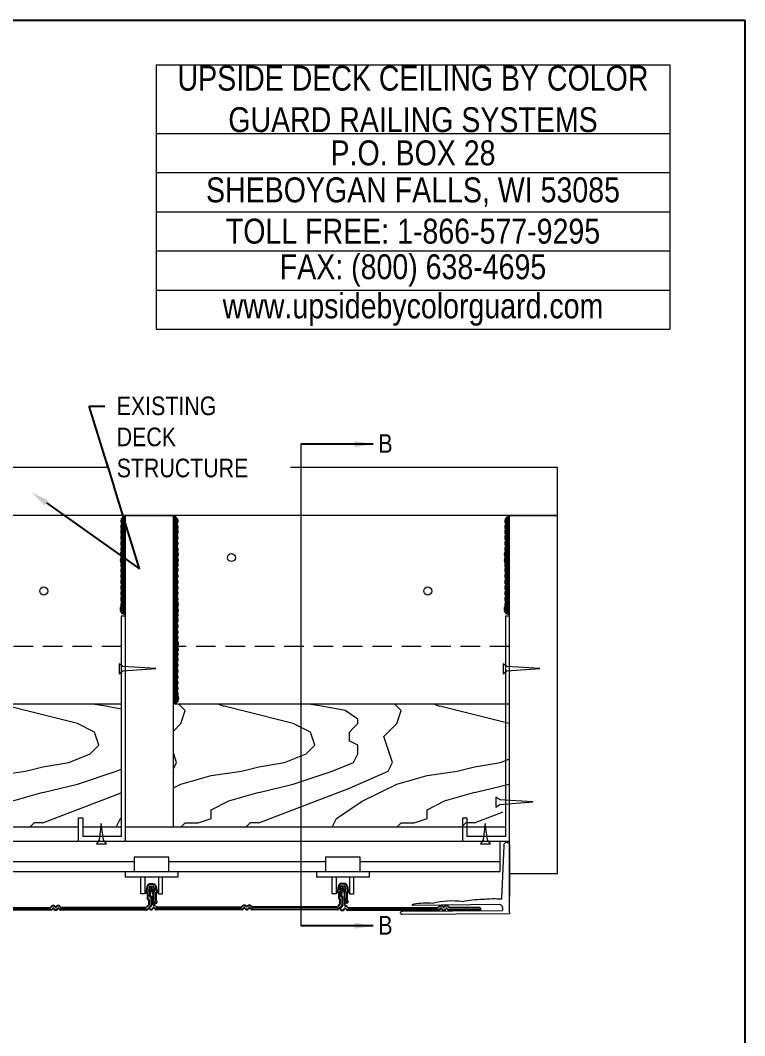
# Model space of a CAD drawing. Extents: x 0 to 216, y -5 to 280.
# Drawn here: x 123.5 to 216, y 150.3 to 280 of the extents above; entities that cross this region are included whole.
import ezdxf
from ezdxf import colors
from ezdxf.entities.mleader import LeaderData, LeaderLine
from ezdxf.math import Vec2, Vec3

# ---------------------------------------------------------------- set-up
doc = ezdxf.new("R2010")
doc.units = 0
doc.header["$LTSCALE"] = 10
doc.header["$MEASUREMENT"] = 0
doc.linetypes.add('HIDDEN', pattern=[0.375, 0.25, -0.125])
doc.layers.get('0').update_dxf_attribs({"linetype": 'CONTINUOUS'})
doc.layers.get('Defpoints').update_dxf_attribs({"linetype": 'CONTINUOUS'})
for name, color, linetype, lineweight in [('CADdetails-1-ANNO', 41, 'CONTINUOUS', 5), ('CADdetails-2-HATCH', 8, 'CONTINUOUS', 5), ('CADdetails-3-FINE', 11, 'CONTINUOUS', 5), ('CADdetails-4-LIGHT', 3, 'CONTINUOUS', 9), ('CADdetails-5-MEDIUM', 4, 'CONTINUOUS', 18), ('Company LOGO$0$CADdetails-1-ANNO', 41, 'CONTINUOUS', 5)]:
    doc.layers.add(name, color=color, linetype=linetype, lineweight=lineweight)
doc.layers.add('Company LOGO$0$CADdetails-9-TITLEBLOCK', color=7, linetype='CONTINUOUS')
doc.styles.add('CADdetails-DIMENSIONS', font='ARIALN.TTF', dxfattribs={"height": 2.38})
doc.styles.add('CADdetails-NOTES', font='ARIALN.TTF', dxfattribs={"height": 2.38})
doc.styles.add('Company LOGO$0$CADdetails-SUBHEADING', font='ARIALN.TTF', dxfattribs={"height": 3.18})
doc.dimstyles.new('CADdetails-LEADER', dxfattribs={"dimtxt": 2.38, "dimasz": 2.38, "dimexe": 0.5, "dimexo": 1.5, "dimgap": 1, "dimtad": 0, "dimzin": 0, "dimdsep": 46, "dimtxsty": 'CADdetails-DIMENSIONS', "dimcen": 1, "dimclrd": 256, "dimclre": 256, "dimclrt": 256, "dimadec": 0, "dimazin": 0, "dimtfac": 1, "dimtdec": 4, "dimtofl": 0, "dimtmove": 0, "dimatfit": 3, "dimfxl": 1, "dimtolj": 1, "dimtzin": 0, "dimarcsym": 0})

# ---------------------------------------------------------------- blocks, each defined once
blk = doc.blocks.new('*T6')
at = {"layer": 'Defpoints', "color": 8, "linetype": 'ByBlock', "lineweight": 0, "transparency": 16777216}
for p, q in [((0, 0), (65.57, 0)), ((0, 0), (0, -33.77)), ((65.57, 0), (65.57, -33.77)), ((0, -8.77), (65.57, -8.77)), ((0, -13.77), (65.57, -13.77)), ((0, -18.77), (65.57, -18.77)), ((0, -23.77), (65.57, -23.77)), ((0, -28.77), (65.57, -28.77)), ((0, -33.77), (65.57, -33.77))]:
    blk.add_line(p, q, dxfattribs=at)
at = {"layer": 'Company LOGO$0$CADdetails-1-ANNO', "color": 0, "transparency": 16777216, "char_height": 3.18, "width": 65.4473, "attachment_point": 5, "style": 'Company LOGO$0$CADdetails-SUBHEADING'}
for s, insert in [('UPSIDE DECK CEILING BY COLOR GUARD RAILING SYSTEMS', (32.78, -4.38)), ('P.O. BOX 28', (32.78, -11.27))]:
    blk.add_mtext(s, dxfattribs=dict(at, insert=insert))
at = {"layer": 'Company LOGO$0$CADdetails-1-ANNO', "transparency": 16777216, "char_height": 3.18, "width": 65.4473, "attachment_point": 5, "style": 'Company LOGO$0$CADdetails-SUBHEADING'}
for s, insert in [('SHEBOYGAN FALLS, WI 53085', (32.78, -16.27)), ('TOLL FREE: 1-866-577-9295', (32.78, -21.27)), ('FAX: (800) 638-4695', (32.78, -26.27)), ('www.upsidebycolorguard.com', (32.78, -31.27))]:
    blk.add_mtext(s, dxfattribs=dict(at, insert=insert))
blk = doc.blocks.new('Company LOGO')
at = {"layer": 'Company LOGO$0$CADdetails-9-TITLEBLOCK'}
for p, q in [((0, 280), (216, 280)), ((216, 280), (216, 0))]:
    blk.add_line(p, q, dxfattribs=at)
blk.add_blockref('*T6', (140.88, 274.32))

msp = doc.modelspace()

# ---------------------------------------------------------------- hatches: boundary and pattern name
at = {"layer": 'CADdetails-2-HATCH'}
h = msp.add_hatch(dxfattribs=at)
h.set_pattern_fill('ANSI31', color=256)
h.paths.add_polyline_path([(185.97, 216.634, 0.623593), (185.492, 215.66, 0.3047267), (185.446, 214.987, 0.3047267), (185.492, 214.314, 0.3422742), (185.492, 213.573, 0.3422742), (185.492, 212.832, 0.3047267), (185.446, 212.16, 0.3422742), (185.446, 211.419, 0.3359475), (185.438, 210.689, 0.2670628), (185.454, 210.086, 0.311511), (185.492, 209.401, 0.3422742), (185.492, 208.66, 0.3422742), (185.492, 207.919, 0.3422742), (185.492, 207.178, 0.3422742), (185.492, 206.437, 0.3422742), (185.492, 205.697, 0.2431665), (185.391, 205.151, 0.5866817), (185.97, 204.117)])
h.paths.add_polyline_path([(143.6, 211.419, 0.3422742), (143.6, 212.16, 0.3047267), (143.554, 212.832, 0.3422742), (143.554, 213.573, 0.3422742), (143.554, 214.314, 0.3047267), (143.6, 214.987, 0.3047267), (143.554, 215.66, 0.623593), (143.077, 216.634), (143.077, 200.044), (143.619, 200.044, 0.3749718), (143.554, 200.783, 0.3422742), (143.554, 201.524, 0.3422742), (143.554, 202.265, 0.3422742), (143.554, 203.006, 0.311511), (143.593, 203.691, 0.2670628), (143.608, 204.294, 0.3359475), (143.6, 205.024, 0.3422742), (143.6, 205.765, 0.3047267), (143.554, 206.437, 0.3422742), (143.554, 207.178, 0.3422742), (143.554, 207.919, 0.3422742), (143.554, 208.66, 0.3422742), (143.554, 209.401, 0.311511), (143.593, 210.086, 0.2670628), (143.608, 210.689, 0.3359475)])
h.paths.add_polyline_path([(143.593, 198.688, 0.2670628), (143.608, 199.291, 0.3502262), (143.581, 200.044), (143.077, 200.044), (143.077, 192.719, 0.5866817), (143.655, 193.752, 0.2431665), (143.554, 194.298, 0.3422742), (143.554, 195.039, 0.3422742), (143.554, 195.78, 0.3422742), (143.554, 196.521, 0.3422742), (143.554, 197.262, 0.3422742), (143.554, 198.002, 0.311511)])
h.paths.add_polyline_path([(136.949, 216.634, 0.623593), (136.471, 215.66, 0.3047267), (136.426, 214.987, 0.3047267), (136.471, 214.314, 0.3422742), (136.471, 213.573, 0.3422742), (136.471, 212.832, 0.3047267), (136.426, 212.16, 0.3422742), (136.426, 211.419, 0.3359475), (136.417, 210.689, 0.2670628), (136.433, 210.086, 0.311511), (136.471, 209.401, 0.3422742), (136.471, 208.66, 0.3422742), (136.471, 207.919, 0.3422742), (136.471, 207.178, 0.3422742), (136.471, 206.437, 0.3422742), (136.471, 205.697, 0.2431665), (136.371, 205.151, 0.5866817), (136.949, 204.117)])
h.paths.add_polyline_path([(87.928, 216.634, 0.623593), (87.451, 215.66, 0.3047267), (87.405, 214.987, 0.3047267), (87.451, 214.314, 0.3422742), (87.451, 213.573, 0.3422742), (87.451, 212.832, 0.3047267), (87.405, 212.16, 0.3422742), (87.405, 211.419, 0.3359475), (87.397, 210.689, 0.2670628), (87.412, 210.086, 0.311511), (87.451, 209.401, 0.3422742), (87.451, 208.66, 0.3422742), (87.451, 207.919, 0.3422742), (87.451, 207.178, 0.3422742), (87.451, 206.437, 0.3422742), (87.451, 205.697, 0.2431665), (87.35, 205.151, 0.5866817), (87.928, 204.117)])
h.paths.add_polyline_path([(94.534, 212.832, 0.3422742), (94.534, 213.573, 0.3422742), (94.534, 214.314, 0.3047267), (94.579, 214.987, 0.3047267), (94.534, 215.66, 0.623593), (94.056, 216.634), (94.056, 200.044), (94.598, 200.044, 0.3749718), (94.534, 200.783, 0.3422742), (94.534, 201.524, 0.3422742), (94.534, 202.265, 0.3422742), (94.534, 203.006, 0.311511), (94.572, 203.691, 0.2670628), (94.588, 204.294, 0.3359475), (94.579, 205.024, 0.3422742), (94.579, 205.765, 0.3047267), (94.534, 206.437, 0.3422742), (94.534, 207.178, 0.3422742), (94.534, 207.919, 0.3422742), (94.534, 208.66, 0.3422742), (94.534, 209.401, 0.311511), (94.572, 210.086, 0.2670628), (94.588, 210.689, 0.3359475), (94.579, 211.419, 0.3422742), (94.579, 212.16, 0.3047267)])
h.paths.add_polyline_path([(94.588, 199.291, 0.3502262), (94.56, 200.044), (94.056, 200.044), (94.056, 192.719, 0.5866817), (94.634, 193.752, 0.2431665), (94.534, 194.298, 0.3422742), (94.534, 195.039, 0.3422742), (94.534, 195.78, 0.3422742), (94.534, 196.521, 0.3422742), (94.534, 197.262, 0.3422742), (94.534, 198.002, 0.311511), (94.572, 198.688, 0.2670628)])
h.paths.add_polyline_path([(45.559, 212.16, 0.3047267), (45.513, 212.832, 0.3422742), (45.513, 213.573, 0.3422742), (45.513, 214.314, 0.3047267), (45.559, 214.987, 0.3047267), (45.513, 215.66, 0.623593), (45.035, 216.634), (45.035, 200.044), (45.577, 200.044, 0.3749718), (45.513, 200.783, 0.3422742), (45.513, 201.524, 0.3422742), (45.513, 202.265, 0.3422742), (45.513, 203.006, 0.311511), (45.551, 203.691, 0.2670628), (45.567, 204.294, 0.3359475), (45.559, 205.024, 0.3422742), (45.559, 205.765, 0.3047267), (45.513, 206.437, 0.3422742), (45.513, 207.178, 0.3422742), (45.513, 207.919, 0.3422742), (45.513, 208.66, 0.3422742), (45.513, 209.401, 0.311511), (45.551, 210.086, 0.2670628), (45.567, 210.689, 0.3359475), (45.559, 211.419, 0.3422742)])
h.paths.add_polyline_path([(45.539, 200.044), (45.035, 200.044), (45.035, 192.719, 0.5866817), (45.614, 193.752, 0.2431665), (45.513, 194.298, 0.3422742), (45.513, 195.039, 0.3422742), (45.513, 195.78, 0.3422742), (45.513, 196.521, 0.3422742), (45.513, 197.262, 0.3422742), (45.513, 198.002, 0.311511), (45.551, 198.688, 0.2670628), (45.567, 199.291, 0.3502262)])
h.paths.add_polyline_path([(38.908, 216.634, 0.623593), (38.43, 215.66, 0.3047267), (38.384, 214.987, 0.3047267), (38.43, 214.314, 0.3422742), (38.43, 213.573, 0.3422742), (38.43, 212.832, 0.3047267), (38.384, 212.16, 0.3422742), (38.384, 211.419, 0.3359475), (38.376, 210.689, 0.2670628), (38.392, 210.086, 0.311511), (38.43, 209.401, 0.3422742), (38.43, 208.66, 0.3422742), (38.43, 207.919, 0.3422742), (38.43, 207.178, 0.3422742), (38.43, 206.437, 0.3422742), (38.43, 205.697, 0.2431665), (38.329, 205.151, 0.5866817), (38.908, 204.117)])
h = msp.add_hatch(dxfattribs=at)
h.set_pattern_fill('HWOD20E1', color=256, scale=0.551069, pattern_type=2)
h.set_pattern_definition([(14.036, (-11.377, -11.524), (3e-08, 27.5534), [4.544, -109.0615]), (14.036, (16.176, -11.524), (3e-08, 27.5534), [4.544, -109.0615]), (14.036, (43.73, -11.524), (3e-08, 27.5534), [4.544, -109.0615]), (14.036, (71.283, -11.524), (3e-08, 27.5534), [4.544, -109.0615]), (18.435, (-6.969, -10.422), (5e-08, 27.5534), [5.228, -81.904]), (18.435, (20.585, -10.422), (5e-08, 27.5534), [5.228, -81.904]), (18.435, (48.138, -10.422), (5e-08, 27.5534), [5.228, -81.904]), (21.801, (-2.01, -8.769), (-7e-07, 27.5534), [2.968, -145.412]), (21.801, (25.544, -8.769), (-7e-07, 27.5534), [2.968, -145.412]), (21.801, (53.098, -8.769), (-7e-07, 27.5534), [2.968, -145.412]), (21.801, (80.651, -8.769), (-7e-07, 27.5534), [2.968, -145.412]), (21.801, (108.205, -8.769), (-7e-07, 27.5534), [2.968, -145.412]), (63.435, (0.746, -7.666), (-5e-07, 27.55345), [1.2322, -60.3792]), (90, (1.297, -6.564), (-27.5534, 2e-15), [1.1021, -26.4513]), (153.435, (1.297, -5.462), (1e-06, 27.5534), [1.232, -60.379]), (153.435, (28.85, -5.462), (1e-06, 27.5534), [1.232, -60.379]), (90, (0.195, -4.91), (-27.5534, 2e-15), [1.1021, -26.4513]), (45, (0.195, -3.809), (0, 27.5534), [0.7793, -38.1871]), (45, (0.746, -3.258), (0, 27.5534), [0.7793, -38.1871]), (90, (1.297, -2.707), (-27.5534, 2e-15), [0.551, -27.0024]), (146.31, (1.297, -2.156), (-2e-06, 27.5534), [1.987, -97.3585]), (146.31, (28.85, -2.156), (-2e-06, 27.5534), [1.987, -97.3585]), (146.31, (56.404, -2.156), (-2e-06, 27.5534), [1.987, -97.3585]), (168.69, (-0.356, -1.054), (-3e-06, 27.5534), [2.81, -137.686]), (168.69, (27.198, -1.054), (-3e-06, 27.5534), [2.81, -137.686]), (168.69, (54.75, -1.054), (-3e-06, 27.5534), [2.81, -137.686]), (168.69, (82.305, -1.054), (-3e-06, 27.5534), [2.81, -137.686]), (168.69, (109.858, -1.054), (-3e-06, 27.5534), [2.81, -137.686]), (171.87, (-3.11, -0.503), (3e-06, 27.5534), [3.897, -190.936]), (171.87, (24.442, -0.503), (3e-06, 27.5534), [3.897, -190.936]), (171.87, (51.996, -0.503), (3e-06, 27.5534), [3.897, -190.936]), (171.87, (79.55, -0.503), (3e-06, 27.5534), [3.897, -190.936]), (171.87, (107.103, -0.503), (3e-06, 27.5534), [3.897, -190.936]), (171.87, (134.656, -0.503), (3e-06, 27.5534), [3.897, -190.936]), (171.87, (162.21, -0.503), (3e-06, 27.5534), [3.897, -190.936]), (172.875, (-6.97, 0.049), (-3e-07, 27.5534), [4.443, -217.7]), (172.875, (20.585, 0.049), (-3e-07, 27.5534), [4.443, -217.7]), (172.875, (48.138, 0.049), (-3e-07, 27.5534), [4.443, -217.7]), (172.875, (75.692, 0.049), (-3e-07, 27.5534), [4.443, -217.7]), (172.875, (103.245, 0.049), (-3e-07, 27.5534), [4.443, -217.7]), (172.875, (130.799, 0.049), (-3e-07, 27.5534), [4.443, -217.7]), (172.875, (158.352, 0.049), (-3e-07, 27.5534), [4.443, -217.7]), (172.875, (185.905, 0.049), (-3e-07, 27.5534), [4.443, -217.7]), (20.854, (-11.377, -15.381), (-1e-07, 27.5534), [12.384, -606.803]), (20.854, (16.176, -15.381), (-1e-07, 27.5534), [12.384, -606.803]), (20.854, (43.73, -15.381), (-1e-07, 27.5534), [12.384, -606.803]), (20.854, (71.283, -15.381), (-1e-07, 27.5534), [12.384, -606.803]), (20.854, (98.837, -15.381), (-1e-07, 27.5534), [12.384, -606.803]), (20.854, (126.39, -15.381), (-1e-07, 27.5534), [12.384, -606.803]), (20.854, (153.943, -15.381), (-1e-07, 27.5534), [12.384, -606.803]), (20.854, (181.497, -15.381), (-1e-07, 27.5534), [12.384, -606.803]), (20.854, (209.05, -15.381), (-1e-07, 27.5534), [12.384, -606.803]), (20.854, (236.604, -15.381), (-1e-07, 27.5534), [12.384, -606.803]), (20.854, (264.157, -15.381), (-1e-07, 27.5534), [12.384, -606.803]), (20.8545, (291.71, -15.381), (-1e-07, 27.5534), [12.384, -606.803]), (20.8545, (319.264, -15.381), (-1e-07, 27.5534), [12.384, -606.803]), (20.8545, (346.818, -15.381), (-1e-07, 27.5534), [12.384, -606.803]), (20.8545, (374.37, -15.381), (-1e-07, 27.5534), [12.384, -606.803]), (20.8545, (401.925, -15.381), (-1e-07, 27.5534), [12.384, -606.803]), (20.8545, (429.478, -15.381), (-1e-07, 27.5534), [12.384, -606.803]), (20.8545, (457.031, -15.381), (-1e-07, 27.5534), [12.384, -606.803]), (20.8545, (484.585, -15.381), (-1e-07, 27.5534), [12.384, -606.803]), (20.8545, (512.138, -15.381), (-1e-07, 27.5534), [12.384, -606.803]), (20.8545, (539.692, -15.381), (-1e-07, 27.5534), [12.384, -606.803]), (23.962, (0.195, -10.973), (-1e-06, 27.5534), [5.427, -265.943]), (23.962, (27.749, -10.973), (-1e-06, 27.5534), [5.427, -265.943]), (23.962, (55.302, -10.973), (-1e-06, 27.5534), [5.427, -265.943]), (23.962, (82.856, -10.973), (-1e-06, 27.5534), [5.427, -265.943]), (23.962, (110.41, -10.973), (-1e-06, 27.5534), [5.427, -265.943]), (23.962, (137.962, -10.973), (-1e-06, 27.5534), [5.427, -265.943]), (23.962, (165.516, -10.973), (-1e-06, 27.5534), [5.427, -265.943]), (23.962, (193.07, -10.973), (-1e-06, 27.5534), [5.427, -265.943]), (23.962, (220.623, -10.973), (-1e-06, 27.5534), [5.427, -265.943]), (63.435, (5.155, -8.769), (-5e-07, 27.55345), [1.2322, -60.3792]), (108.435, (5.706, -7.6665), (-1e-06, 27.55345), [1.7426, -85.389]), (108.435, (5.155, -6.013), (-1e-06, 27.55345), [1.7426, -85.389]), (45, (4.604, -4.36), (0, 27.5534), [2.338, -36.6285]), (71.565, (6.257, -2.707), (8e-07, 27.55345), [1.7426, -85.389]), (135, (6.808, -1.054), (2e-15, 27.5534), [1.5587, -37.4078]), (143.13, (5.706, 0.049), (-7e-08, 27.5534), [2.755, -135.012]), (143.13, (33.26, 0.049), (-7e-08, 27.5534), [2.755, -135.012]), (143.13, (60.813, 0.049), (-7e-08, 27.5534), [2.755, -135.012]), (143.13, (88.366, 0.049), (-7e-08, 27.5534), [2.755, -135.012]), (170.538, (3.502, 1.702), (3e-06, 27.5534), [3.352, -164.249]), (170.538, (31.055, 1.702), (3e-06, 27.5534), [3.352, -164.249]), (170.538, (58.609, 1.702), (3e-06, 27.5534), [3.352, -164.249]), (170.538, (86.162, 1.702), (3e-06, 27.5534), [3.352, -164.249]), (170.538, (113.715, 1.702), (3e-06, 27.5534), [3.352, -164.249]), (170.538, (141.27, 1.702), (3e-06, 27.5534), [3.352, -164.249]), (161.565, (0.195, 2.253), (2e-06, 27.5534), [5.228, -81.904]), (161.565, (27.75, 2.253), (2e-06, 27.5534), [5.228, -81.904]), (161.565, (55.302, 2.253), (2e-06, 27.5534), [5.228, -81.904]), (170.538, (-4.764, 3.906), (3e-06, 27.5534), [6.704, -160.897]), (170.538, (22.79, 3.906), (3e-06, 27.5534), [6.704, -160.897]), (170.538, (50.343, 3.906), (3e-06, 27.5534), [6.704, -160.897]), (170.538, (77.896, 3.906), (3e-06, 27.5534), [6.704, -160.897]), (170.538, (105.45, 3.906), (3e-06, 27.5534), [6.704, -160.897]), (170.538, (133.003, 3.906), (3e-06, 27.5534), [6.704, -160.897]), (116.565, (-0.356, -18.137), (-1e-06, 27.55345), [1.2322, -60.3792]), (135, (-0.907, -17.035), (2e-15, 27.5534), [1.5587, -37.4078]), (63.435, (-2.009, -15.932), (-5e-07, 27.55345), [1.2322, -60.3792]), (33.69, (-1.458, -14.83), (9e-07, 27.5534), [3.974, -95.3716]), (33.69, (26.095, -14.83), (9e-07, 27.5534), [3.974, -95.3716]), (33.69, (53.65, -14.83), (9e-07, 27.5534), [3.974, -95.3716]), (26.565, (1.848, -12.626), (5e-07, 27.5534), [4.929, -56.6825]), (26.565, (29.402, -12.626), (5e-07, 27.5534), [4.929, -56.6825]), (15.945, (6.257, -10.422), (-4e-08, 27.5534), [4.012, -196.58]), (15.945, (33.81, -10.422), (-4e-08, 27.5534), [4.012, -196.58]), (15.945, (61.364, -10.422), (-4e-08, 27.5534), [4.012, -196.58]), (15.945, (88.917, -10.422), (-4e-08, 27.5534), [4.012, -196.58]), (15.945, (116.47, -10.422), (-4e-08, 27.5534), [4.012, -196.58]), (15.945, (144.024, -10.422), (-4e-08, 27.5534), [4.012, -196.58]), (15.945, (171.578, -10.422), (-4e-08, 27.5534), [4.012, -196.58]), (8.13, (10.114, -9.32), (7e-08, 27.5534), [3.897, -190.936]), (8.13, (37.668, -9.32), (7e-08, 27.5534), [3.897, -190.936]), (8.13, (65.221, -9.32), (7e-08, 27.5534), [3.897, -190.936]), (8.13, (92.775, -9.32), (7e-08, 27.5534), [3.897, -190.936]), (8.13, (120.328, -9.32), (7e-08, 27.5534), [3.897, -190.936]), (8.13, (147.882, -9.32), (7e-08, 27.5534), [3.897, -190.936]), (8.13, (175.435, -9.32), (7e-08, 27.5534), [3.897, -190.936]), (14.036, (13.972, -8.769), (3e-08, 27.5534), [2.272, -111.334]), (14.036, (41.525, -8.769), (3e-08, 27.5534), [2.272, -111.334]), (14.036, (69.08, -8.769), (3e-08, 27.5534), [2.272, -111.334]), (14.036, (96.632, -8.769), (3e-08, 27.5534), [2.272, -111.334]), (270, (-0.356, -18.137), (27.5534, 2e-15), [0.551, -27.0024]), (164.745, (16.176, 0.6), (-6e-07, 27.5534), [6.283, -307.874]), (164.745, (43.73, 0.6), (-6e-07, 27.5534), [6.283, -307.874]), (164.745, (71.283, 0.6), (-6e-07, 27.5534), [6.283, -307.874]), (164.745, (98.837, 0.6), (-6e-07, 27.5534), [6.283, -307.874]), (164.745, (126.39, 0.6), (-6e-07, 27.5534), [6.283, -307.874]), (164.745, (153.943, 0.6), (-6e-07, 27.5534), [6.283, -307.874]), (164.745, (181.497, 0.6), (-6e-07, 27.5534), [6.283, -307.874]), (164.745, (209.05, 0.6), (-6e-07, 27.5534), [6.283, -307.874]), (164.745, (236.604, 0.6), (-6e-07, 27.5534), [6.283, -307.874]), (164.745, (264.157, 0.6), (-6e-07, 27.5534), [6.283, -307.874]), (164.745, (291.71, 0.6), (-6e-07, 27.5534), [6.283, -307.874]), (159.444, (10.114, 2.253), (-3e-06, 27.5534), [4.708, -230.708]), (159.444, (37.668, 2.253), (-3e-06, 27.5534), [4.708, -230.708]), (159.444, (65.221, 2.253), (-3e-06, 27.5534), [4.708, -230.708]), (159.444, (92.775, 2.253), (-3e-06, 27.5534), [4.708, -230.708]), (159.444, (120.328, 2.253), (-3e-06, 27.5534), [4.708, -230.708]), (159.444, (147.882, 2.253), (-3e-06, 27.5534), [4.708, -230.708]), (159.444, (175.435, 2.253), (-3e-06, 27.5534), [4.708, -230.708]), (159.444, (202.989, 2.253), (-3e-06, 27.5534), [4.708, -230.708]), (135, (5.706, 3.906), (2e-15, 27.5534), [1.5587, -37.4078]), (90, (4.604, 5.008), (-27.5534, 2e-15), [1.1021, -26.4513]), (63.435, (4.604, 6.11), (-5e-07, 27.55345), [1.2322, -60.3792]), (90, (5.155, 7.212), (-27.5534, 2e-15), [1.1021, -26.4513]), (90, (5.155, 8.315), (-27.5534, 2e-15), [0.551, -27.0024]), (9.462, (-11.377, -8.218), (3e-07, 27.5534), [3.352, -164.249]), (9.462, (16.176, -8.218), (3e-07, 27.5534), [3.352, -164.249]), (9.462, (43.73, -8.218), (3e-07, 27.5534), [3.352, -164.249]), (9.462, (71.283, -8.218), (3e-07, 27.5534), [3.352, -164.249]), (9.462, (98.837, -8.218), (3e-07, 27.5534), [3.352, -164.249]), (9.462, (126.39, -8.218), (3e-07, 27.5534), [3.352, -164.249]), (21.801, (-8.07, -7.666), (-7e-07, 27.5534), [2.968, -145.412]), (21.801, (19.483, -7.666), (-7e-07, 27.5534), [2.968, -145.412]), (21.801, (47.036, -7.666), (-7e-07, 27.5534), [2.968, -145.412]), (21.801, (74.59, -7.666), (-7e-07, 27.5534), [2.968, -145.412]), (21.801, (102.143, -7.666), (-7e-07, 27.5534), [2.968, -145.412]), (45, (-5.315, -6.564), (0, 27.5534), [1.5587, -37.4078]), (108.435, (-4.213, -5.462), (-1e-06, 27.55345), [1.7426, -85.389]), (153.435, (-4.764, -3.81), (1e-06, 27.5534), [2.4645, -59.147]), (153.435, (22.79, -3.81), (1e-06, 27.5534), [2.4645, -59.147]), (165.964, (-6.969, -2.707), (7e-07, 27.5534), [2.272, -111.334]), (165.964, (20.585, -2.707), (7e-07, 27.5534), [2.272, -111.334]), (165.964, (48.138, -2.707), (7e-07, 27.5534), [2.272, -111.334]), (165.964, (75.692, -2.707), (7e-07, 27.5534), [2.272, -111.334]), (165.964, (-9.173, -2.156), (7e-07, 27.5534), [2.272, -111.334]), (165.964, (18.38, -2.156), (7e-07, 27.5534), [2.272, -111.334]), (165.964, (45.934, -2.156), (7e-07, 27.5534), [2.272, -111.334]), (165.964, (73.487, -2.156), (7e-07, 27.5534), [2.272, -111.334]), (158.199, (16.176, 5.008), (-3e-06, 27.5534), [2.968, -145.412]), (158.199, (43.73, 5.008), (-3e-06, 27.5534), [2.968, -145.412]), (158.199, (71.283, 5.008), (-3e-06, 27.5534), [2.968, -145.412]), (158.199, (98.837, 5.008), (-3e-06, 27.5534), [2.968, -145.412]), (158.199, (126.39, 5.008), (-3e-06, 27.5534), [2.968, -145.412]), (153.435, (13.42, 6.11), (1e-06, 27.5534), [1.232, -60.379]), (153.435, (40.974, 6.11), (1e-06, 27.5534), [1.232, -60.379]), (135, (12.319, 6.661), (2e-15, 27.5534), [1.5587, -37.4078]), (90, (11.217, 7.763), (-27.5534, 2e-15), [0.551, -27.0024]), (45, (11.217, 8.315), (0, 27.5534), [0.7793, -38.187]), (165.964, (16.176, -1.605), (7e-07, 27.5534), [4.544, -109.0615]), (165.964, (43.73, -1.605), (7e-07, 27.5534), [4.544, -109.0615]), (165.964, (71.283, -1.605), (7e-07, 27.5534), [4.544, -109.0615]), (165.964, (98.837, -1.605), (7e-07, 27.5534), [4.544, -109.062]), (161.565, (11.768, -0.503), (2e-06, 27.5534), [3.485, -83.6464]), (161.565, (39.32, -0.503), (2e-06, 27.5534), [3.485, -83.6464]), (161.565, (66.875, -0.503), (2e-06, 27.5534), [3.485, -83.6464]), (149.036, (8.461, 0.6), (2e-06, 27.5534), [3.213, -157.45]), (149.036, (36.015, 0.6), (2e-06, 27.5534), [3.213, -157.45]), (149.036, (63.568, 0.6), (2e-06, 27.5534), [3.213, -157.45]), (149.036, (91.122, 0.6), (2e-06, 27.5534), [3.213, -157.45]), (149.036, (118.675, 0.6), (2e-06, 27.5534), [3.213, -157.45]), (153.435, (5.706, 2.253), (1e-06, 27.5534), [3.6967, -57.9147]), (153.435, (33.26, 2.253), (1e-06, 27.5534), [3.6967, -57.9147]), (135, (2.4, 3.906), (2e-15, 27.5534), [1.5587, -37.4078]), (153.435, (1.297, 5.008), (1e-06, 27.5534), [1.232, -60.379]), (153.435, (28.85, 5.008), (1e-06, 27.5534), [1.232, -60.379]), (108.435, (0.195, 5.559), (-1e-06, 27.55345), [1.7426, -85.389]), (90, (-0.356, 7.212), (-27.5534, 2e-15), [1.6532, -25.9002]), (195.945, (16.176, -11.524), (3e-06, 27.5534), [4.012, -196.58]), (195.945, (43.73, -11.524), (3e-06, 27.5534), [4.012, -196.58]), (195.945, (71.283, -11.524), (3e-06, 27.5534), [4.012, -196.58]), (195.945, (98.837, -11.524), (3e-06, 27.5534), [4.012, -196.58]), (195.945, (126.39, -11.524), (3e-06, 27.5534), [4.012, -196.58]), (195.945, (153.943, -11.524), (3e-06, 27.5534), [4.012, -196.58]), (195.945, (181.497, -11.524), (3e-06, 27.5534), [4.012, -196.58]), (206.565, (12.32, -12.626), (-4e-06, 27.5534), [1.232, -60.379]), (206.565, (39.872, -12.626), (-4e-06, 27.5534), [1.232, -60.379]), (180, (16.176, -15.381), (-3e-15, -27.5534), [1.1021, -26.4513]), (90, (5.155, -18.688), (-27.5534, 2e-15), [1.6532, -25.9002]), (45, (5.155, -17.035), (0, 27.5534), [0.7793, -38.1871]), (45, (5.706, -16.484), (0, 27.5534), [1.5587, -37.4078]), (0, (6.808, -15.381), (0, 27.5534), [1.6532, -25.9002]), (18.435, (8.46, -15.381), (5e-08, 27.5534), [1.7426, -85.389]), (18.435, (36.015, -15.381), (5e-08, 27.5534), [1.7426, -85.389]), (18.435, (63.568, -15.381), (5e-08, 27.5534), [1.7426, -85.389]), (90, (10.114, -14.83), (-27.5534, 2e-15), [1.1021, -26.4513]), (26.565, (10.114, -13.728), (5e-07, 27.5534), [1.232, -60.379]), (26.565, (37.668, -13.728), (5e-07, 27.5534), [1.232, -60.379]), (45, (11.768, -18.688), (0, 27.5534), [0.7793, -38.1871]), (26.565, (12.32, -18.137), (5e-07, 27.5534), [1.2322, -60.379]), (26.565, (39.872, -18.137), (5e-07, 27.5534), [1.232, -60.379]), (26.565, (13.42, -17.586), (5e-07, 27.5534), [1.2322, -60.379]), (26.565, (40.974, -17.586), (5e-07, 27.5534), [1.232, -60.379]), (90, (14.523, -17.035), (-27.5534, 2e-15), [0.551, -27.0024]), (90, (14.523, -16.484), (-27.5534, 2e-15), [0.551, -27.0024]), (45, (14.523, -15.932), (0, 27.5534), [0.7793, -38.1871])])
h.paths.add_polyline_path([(38.386, 192.65), (29.131, 192.65), (30.156, 192.277), (23.903, 190.001), (23.903, 176.941), (32.896, 176.941), (32.896, 178.088), (33.533, 178.088), (33.533, 176.941), (35.753, 176.941), (35.808, 177.425), (35.881, 176.941), (38.386, 176.941)])
edge = h.paths.add_edge_path()
edge.add_line((185.97, 192.65), (143.077, 192.65))
edge.add_line((143.077, 192.65), (143.077, 176.941))
edge.add_line((143.077, 176.941), (185.127, 176.941))
edge.add_line((185.127, 176.941), (185.167, 179.904))
edge.add_line((185.167, 179.904), (184.748, 179.872))
edge.add_line((184.748, 179.872), (184.25, 179.492))
edge.add_line((184.25, 179.492), (184.25, 180.797))
edge.add_line((184.25, 180.797), (184.748, 180.431))
edge.add_line((184.748, 180.431), (185.174, 180.407))
edge.add_line((185.174, 180.407), (185.181, 180.972))
edge.add_arc((185.576, 180.805), 0.428, 22.93582, 157.06418, ccw=False)
edge.add_line((185.97, 180.972), (185.97, 192.65))
h.paths.add_polyline_path([(136.428, 192.65), (94.056, 192.65), (94.056, 176.941), (130.938, 176.941), (130.938, 178.088), (131.575, 178.088), (131.575, 176.941), (133.794, 176.941), (133.85, 177.425), (133.923, 176.941), (136.428, 176.941)])
h.paths.add_polyline_path([(87.407, 192.65), (45.179, 192.65), (45.035, 176.941), (81.917, 176.941), (81.917, 178.088), (82.554, 178.088), (82.554, 176.941), (84.774, 176.941), (84.829, 177.425), (84.902, 176.941), (87.407, 176.941)])

# ---------------------------------------------------------------- linework, layer by layer
at = {"layer": 'CADdetails-1-ANNO'}
msp.add_line((159.34, 225.868), (159.34, 164.363), dxfattribs=at)
at = {"layer": 'CADdetails-2-HATCH'}
for points in [[(136.14, 197.832), (136.14, 196.527), (136.638, 196.907), (140.83, 197.225), (136.638, 197.466), (136.14, 197.832)], [(185.16, 197.832), (185.16, 196.527), (185.659, 196.907), (189.851, 197.225), (185.659, 197.466), (185.16, 197.832)], [(184.25, 180.797), (184.25, 179.492), (184.748, 179.872), (188.94, 180.19), (184.748, 180.431), (184.25, 180.797)], [(133.242, 174.82), (134.547, 174.82), (134.167, 175.319), (133.85, 177.425), (133.608, 175.319), (133.242, 174.82)], [(182.263, 174.82), (183.568, 174.82), (183.188, 175.319), (182.87, 177.425), (182.629, 175.319), (182.263, 174.82)], [(138.082, 172.538), (118.093, 172.538)], [(162.5, 172.538), (142.499, 172.538)], [(184.794, 172.538), (166.916, 172.538)]]:
    msp.add_lwpolyline(points, dxfattribs=at)
at = {"layer": 'CADdetails-3-FINE'}
for p, q in [((136.922, 171.314), (136.922, 170.569)), ((143.66, 171.314), (143.66, 170.569)), ((161.339, 171.314), (161.339, 170.569)), ((168.077, 171.314), (168.077, 170.569)), ((143.66, 170.569), (136.922, 170.569)), ((138.911, 168.427), (138.911, 170.569)), ((139.428, 170.569), (139.428, 168.427)), ((141.153, 170.569), (141.153, 168.427)), ((141.67, 168.427), (141.67, 170.569)), ((168.077, 170.569), (161.339, 170.569)), ((163.329, 168.427), (163.329, 170.569)), ((163.846, 170.569), (163.846, 168.427)), ((165.57, 170.569), (165.57, 168.427)), ((166.087, 168.427), (166.087, 170.569)), ((139.428, 168.427), (138.911, 168.427)), ((141.153, 168.427), (141.67, 168.427)), ((163.846, 168.427), (163.329, 168.427)), ((165.57, 168.427), (166.087, 168.427))]:
    msp.add_line(p, q, dxfattribs=at)
for points in [[(192.097, 222.898), (23.903, 222.898)], [(192.097, 216.771), (192.097, 222.898)], [(192.097, 216.771), (23.903, 216.771)], [(136.949, 176.941), (136.949, 216.771)], [(136.949, 216.771), (143.077, 216.771)], [(143.077, 176.941), (143.077, 216.771)], [(185.97, 168.043), (185.97, 216.771)], [(185.97, 216.771), (192.097, 216.771)], [(192.097, 171.061), (192.097, 216.771)], [(136.949, 203.914), (136.428, 203.914), (136.428, 175.762), (131.575, 175.762), (131.575, 178.088), (130.938, 178.088), (130.938, 175.157), (136.949, 175.157), (136.949, 203.914)], [(185.97, 203.914), (185.449, 203.914), (185.449, 175.762), (180.596, 175.762), (180.596, 178.088), (179.958, 178.088), (179.958, 175.157), (185.97, 175.157), (185.97, 203.914)], [(130.938, 176.941), (87.928, 176.941)], [(136.428, 176.941), (131.575, 176.941)], [(185.449, 176.941), (136.949, 176.941)], [(23.903, 175.157), (184.794, 175.157)], [(184.794, 171.314), (184.794, 175.157)], [(138.082, 173.118), (138.082, 171.314), (142.499, 171.314), (142.499, 173.118)], [(142.499, 173.118), (138.082, 173.118)], [(162.5, 173.118), (162.5, 171.314), (166.916, 171.314), (166.916, 173.118)], [(166.916, 173.118), (162.5, 173.118)], [(23.903, 171.314), (184.794, 171.314)], [(185.97, 171.061), (192.097, 171.061)]]:
    msp.add_lwpolyline(points, dxfattribs=at)
msp.add_lwpolyline([(185.97, 174.6), (185.97, 168.228, 0.0387581), (185.97, 165.897), (172.322, 165.813, -1.2284306), (172.322, 166.249), (185.072, 166.307, 0.459328), (184.748, 167.068), (173.554, 166.962, -0.2089393), (173.764, 167.151, -0.0695306), (176.168, 167.259, -0.1007107), (180.019, 167.47, -0.0489435), (182.503, 167.751, -0.0489435), (185.003, 167.789), (185.283, 174.577, -1.2918446), (185.97, 174.6)], format="xyb", dxfattribs=at)
at = {"layer": 'CADdetails-3-FINE', "lineweight": -3}
for points in [[(139.598, 168.587), (139.605, 168.574), (139.619, 168.567)], [(139.734, 169.361), (139.599, 168.587)], [(140.094, 169.66), (139.992, 169.646), (139.897, 169.605), (139.822, 169.544), (139.768, 169.456), (139.734, 169.361)], [(140.012, 169.314), (139.931, 168.845)], [(139.931, 168.845), (139.938, 168.804), (139.958, 168.771)], [(140.053, 168.547), (140.046, 168.628), (140.012, 168.703), (139.958, 168.771)], [(140.094, 169.381), (140.06, 169.368), (140.026, 169.347), (140.013, 169.314)], [(140.214, 169.026), (140.085, 168.32)], [(140.847, 169.361), (140.82, 169.456), (140.759, 169.544), (140.685, 169.605), (140.589, 169.646), (140.488, 169.66), (140.094, 169.66)], [(140.094, 169.381), (140.488, 169.381)], [(140.377, 169.026), (140.356, 169.066), (140.315, 169.094), (140.268, 169.094), (140.234, 169.066), (140.214, 169.026)], [(140.377, 169.026), (140.499, 168.32), (140.506, 168.272)], [(140.569, 169.314), (140.556, 169.348), (140.528, 169.368), (140.488, 169.381)], [(140.623, 168.771), (140.576, 168.703), (140.542, 168.628), (140.528, 168.547)], [(140.569, 169.314), (140.651, 168.845)], [(140.623, 168.771), (140.651, 168.805), (140.651, 168.845)], [(140.834, 168.567), (140.969, 168.567), (140.983, 168.574), (140.983, 168.587)], [(140.847, 169.361), (140.983, 168.587)], [(164.14, 169.419), (164.004, 168.646)], [(164.004, 168.645), (164.011, 168.632), (164.025, 168.625)], [(164.154, 168.625), (164.025, 168.625)], [(164.5, 169.718), (164.398, 169.704), (164.303, 169.664), (164.228, 169.603), (164.174, 169.514), (164.14, 169.419)], [(164.174, 168.605), (164.174, 168.618), (164.154, 168.625)], [(164.174, 168.605), (164.174, 167.906), (164.188, 167.865), (164.215, 167.838), (164.255, 167.824)], [(164.418, 169.372), (164.337, 168.903)], [(164.337, 168.903), (164.344, 168.863), (164.364, 168.829)], [(164.459, 168.605), (164.452, 168.686), (164.418, 168.761), (164.364, 168.829)], [(164.5, 169.44), (164.466, 169.426), (164.432, 169.406), (164.418, 169.372)], [(164.459, 168.605), (164.459, 168.13)], [(164.615, 169.087), (164.478, 168.332)], [(165.253, 169.419), (165.226, 169.514), (165.165, 169.603), (165.09, 169.664), (164.995, 169.704), (164.893, 169.718), (164.5, 169.718)], [(164.5, 169.44), (164.893, 169.44)], [(164.787, 169.087), (164.766, 169.13), (164.723, 169.152), (164.672, 169.152), (164.636, 169.13), (164.615, 169.087)], [(164.787, 169.087), (164.917, 168.332), (164.924, 168.289)], [(164.975, 169.372), (164.961, 169.406), (164.934, 169.426), (164.893, 169.44)], [(165.029, 168.829), (164.982, 168.761), (164.948, 168.686), (164.934, 168.605)], [(164.934, 168.605), (164.934, 167.851)], [(164.975, 169.372), (165.056, 168.903)], [(165.029, 168.829), (165.056, 168.863), (165.056, 168.903)], [(165.24, 168.625), (165.226, 168.618), (165.219, 168.605)], [(165.24, 168.625), (165.226, 168.618), (165.219, 168.605)], [(165.219, 168.605), (165.219, 167.851)], [(165.24, 168.625), (165.375, 168.625), (165.389, 168.632), (165.389, 168.645)], [(165.253, 169.419), (165.389, 168.646)], [(139.748, 168.567), (139.619, 168.567)], [(139.768, 168.547), (139.768, 168.56), (139.748, 168.567)], [(139.768, 168.547), (139.768, 167.847), (139.782, 167.807), (139.809, 167.78), (139.85, 167.766)], [(139.931, 167.685), (139.924, 167.725), (139.89, 167.752), (139.85, 167.766)], [(139.931, 167.685), (139.931, 167.06)], [(140.053, 168.547), (140.053, 168.071)], [(140.053, 168.071), (140.06, 168.058), (140.074, 168.051)], [(140.196, 168.051), (140.074, 168.051)], [(140.085, 168.32), (140.085, 168.272)], [(140.085, 168.17), (140.085, 168.272)], [(140.085, 168.17), (140.092, 168.157), (140.105, 168.15)], [(140.2, 168.15), (140.105, 168.15)], [(140.216, 168.031), (140.216, 168.044), (140.196, 168.051)], [(140.22, 168.13), (140.214, 168.143), (140.2, 168.15)], [(140.216, 168.031), (140.216, 166.945)], [(140.22, 168.13), (140.22, 166.969)], [(140.505, 168.272), (140.505, 167.084)], [(140.528, 168.547), (140.528, 167.793)], [(140.678, 167.298), (140.549, 167.651), (140.528, 167.793)], [(140.678, 167.298), (140.705, 167.264), (140.746, 167.243), (140.786, 167.25)], [(140.786, 167.25), (140.902, 167.291)], [(140.834, 168.567), (140.82, 168.56), (140.813, 168.547)], [(140.834, 168.567), (140.82, 168.56), (140.813, 168.547)], [(140.813, 168.547), (140.813, 167.793)], [(140.949, 167.393), (140.82, 167.752), (140.813, 167.793)], [(140.902, 167.291), (140.936, 167.318), (140.949, 167.352), (140.949, 167.393)], [(164.337, 167.743), (164.33, 167.784), (164.296, 167.811), (164.255, 167.824)], [(164.337, 167.743), (164.337, 167.118)], [(164.459, 168.13), (164.466, 168.116), (164.479, 168.109)], [(164.478, 168.332), (164.478, 168.289)], [(164.478, 168.181), (164.478, 168.289)], [(164.478, 168.181), (164.485, 168.167), (164.5, 168.16)], [(164.602, 168.109), (164.479, 168.109)], [(164.6, 168.16), (164.5, 168.16)], [(164.622, 168.138), (164.615, 168.152), (164.6, 168.16)], [(164.622, 168.089), (164.622, 168.103), (164.602, 168.109)], [(164.622, 168.138), (164.622, 166.909)], [(164.622, 168.089), (164.622, 167.003)], [(164.924, 168.289), (164.924, 167.031)], [(165.083, 167.356), (164.954, 167.709), (164.934, 167.851)], [(165.083, 167.356), (165.111, 167.322), (165.151, 167.302), (165.192, 167.308)], [(165.192, 167.308), (165.307, 167.349)], [(165.355, 167.451), (165.226, 167.811), (165.219, 167.851)], [(165.307, 167.349), (165.341, 167.376), (165.355, 167.41), (165.355, 167.451)], [(127.442, 166.381), (116.453, 166.381)], [(116.555, 166.666), (127.326, 166.666)], [(127.326, 166.666), (127.36, 166.673), (127.381, 166.694)], [(128.012, 166.761), (127.958, 166.823), (127.89, 166.87), (127.815, 166.904), (127.734, 166.911), (127.652, 166.897), (127.571, 166.863), (127.51, 166.816), (127.381, 166.694)], [(127.442, 166.381), (127.476, 166.388), (127.503, 166.408)], [(127.707, 166.612), (127.503, 166.408)], [(127.774, 166.605), (127.74, 166.626), (127.707, 166.612)], [(127.829, 166.51), (127.774, 166.605)], [(127.829, 166.51), (127.876, 166.449), (127.937, 166.408), (128.012, 166.388), (128.087, 166.388), (128.155, 166.408), (128.223, 166.449), (128.27, 166.51)], [(128.012, 166.761), (128.032, 166.741), (128.059, 166.741), (128.08, 166.761)], [(128.589, 166.816), (128.521, 166.863), (128.446, 166.897), (128.365, 166.911), (128.277, 166.904), (128.202, 166.87), (128.134, 166.823), (128.08, 166.761)], [(128.27, 166.51), (128.324, 166.605)], [(128.385, 166.612), (128.351, 166.626), (128.324, 166.605)], [(128.385, 166.612), (128.582, 166.422)], [(128.582, 166.422), (128.623, 166.395), (128.67, 166.381)], [(128.589, 166.816), (128.711, 166.694)], [(139.66, 166.381), (128.67, 166.381)], [(128.711, 166.694), (128.738, 166.673), (128.765, 166.666)], [(139.544, 166.666), (128.765, 166.666)], [(139.544, 166.666), (139.571, 166.673), (139.598, 166.694)], [(139.911, 167.006), (139.598, 166.693)], [(139.66, 166.381), (139.694, 166.388), (139.714, 166.408)], [(140.196, 166.884), (139.714, 166.408)], [(139.911, 167.006), (139.931, 167.033), (139.931, 167.06)], [(139.976, 166.697), (139.969, 166.67), (139.969, 166.643)], [(140.017, 166.568), (139.969, 166.643)], [(139.976, 166.697), (140.193, 166.908), (140.214, 166.935), (140.221, 166.969)], [(140.017, 166.568), (140.064, 166.507), (140.125, 166.467), (140.2, 166.446), (140.275, 166.446), (140.349, 166.467), (140.411, 166.507), (140.458, 166.568)], [(140.196, 166.884), (140.216, 166.911), (140.216, 166.945)], [(140.458, 166.568), (140.512, 166.663)], [(140.506, 167.084), (140.512, 167.044), (140.533, 167.003), (140.567, 166.976), (140.601, 166.962)], [(140.573, 166.67), (140.539, 166.684), (140.512, 166.663)], [(140.573, 166.67), (140.77, 166.48)], [(140.777, 166.874), (140.696, 166.935), (140.601, 166.962)], [(140.77, 166.48), (140.811, 166.453), (140.858, 166.439)], [(140.777, 166.874), (140.899, 166.752)], [(151.848, 166.44), (140.859, 166.44)], [(140.899, 166.752), (140.926, 166.731), (140.96, 166.725)], [(140.96, 166.725), (151.732, 166.725)], [(151.732, 166.725), (151.766, 166.731), (151.786, 166.752)], [(152.418, 166.82), (152.364, 166.881), (152.296, 166.928), (152.221, 166.962), (152.14, 166.969), (152.058, 166.955), (151.977, 166.922), (151.915, 166.874), (151.787, 166.752)], [(151.848, 166.44), (151.882, 166.446), (151.909, 166.467)], [(152.112, 166.67), (151.909, 166.467)], [(152.18, 166.664), (152.146, 166.684), (152.112, 166.67)], [(152.235, 166.568), (152.18, 166.664)], [(152.235, 166.568), (152.282, 166.507), (152.343, 166.467), (152.418, 166.446), (152.492, 166.446), (152.56, 166.467), (152.628, 166.507), (152.676, 166.568)], [(152.418, 166.82), (152.438, 166.799), (152.465, 166.799), (152.486, 166.82)], [(152.995, 166.874), (152.927, 166.921), (152.852, 166.955), (152.771, 166.969), (152.683, 166.962), (152.608, 166.928), (152.54, 166.881), (152.486, 166.82)], [(152.676, 166.568), (152.73, 166.664)], [(152.791, 166.67), (152.757, 166.684), (152.73, 166.663)], [(152.791, 166.67), (152.988, 166.48)], [(152.988, 166.48), (153.029, 166.453), (153.076, 166.439)], [(152.995, 166.874), (153.117, 166.752)], [(164.065, 166.44), (153.076, 166.44)], [(153.117, 166.752), (153.144, 166.731), (153.171, 166.725)], [(163.95, 166.725), (153.171, 166.725)], [(163.95, 166.725), (163.977, 166.731), (164.004, 166.752)], [(164.316, 167.064), (164.004, 166.752)], [(164.065, 166.44), (164.099, 166.446), (164.12, 166.467)], [(164.602, 166.942), (164.12, 166.467)], [(164.316, 167.064), (164.337, 167.091), (164.337, 167.118)], [(164.363, 166.621), (164.356, 166.592), (164.363, 166.564)], [(164.363, 166.621), (164.593, 166.844), (164.615, 166.873), (164.622, 166.909)], [(164.406, 166.485), (164.363, 166.564)], [(164.406, 166.485), (164.457, 166.42), (164.521, 166.377), (164.601, 166.355), (164.68, 166.355), (164.759, 166.377), (164.823, 166.42), (164.874, 166.485)], [(164.602, 166.942), (164.622, 166.969), (164.622, 167.003)], [(164.874, 166.485), (164.931, 166.585)], [(164.924, 167.031), (164.931, 166.988), (164.953, 166.945), (164.989, 166.916), (165.025, 166.902)], [(165.003, 166.592), (164.96, 166.607), (164.931, 166.585)], [(165.003, 166.592), (165.204, 166.384)], [(165.212, 166.808), (165.125, 166.866), (165.025, 166.901)], [(165.204, 166.384), (165.247, 166.362), (165.298, 166.348)], [(165.212, 166.808), (165.341, 166.679)], [(176.937, 166.348), (165.298, 166.348)], [(165.341, 166.679), (165.406, 166.65)], [(165.406, 166.65), (176.814, 166.65)], [(176.814, 166.65), (176.85, 166.657), (176.872, 166.679)], [(177.541, 166.743), (177.483, 166.815), (177.411, 166.866), (177.332, 166.902), (177.246, 166.909), (177.16, 166.894), (177.073, 166.858), (177.009, 166.808), (176.872, 166.679)], [(176.937, 166.348), (176.973, 166.355), (177.001, 166.377)], [(177.217, 166.592), (177.001, 166.377)], [(177.289, 166.585), (177.253, 166.607), (177.217, 166.592)], [(177.346, 166.485), (177.289, 166.585)], [(177.346, 166.485), (177.397, 166.42), (177.461, 166.377), (177.541, 166.355), (177.62, 166.355), (177.699, 166.377), (177.763, 166.42), (177.814, 166.485)], [(177.541, 166.743), (177.562, 166.729), (177.591, 166.729), (177.612, 166.743)], [(178.152, 166.808), (178.08, 166.858), (178.001, 166.894), (177.914, 166.909), (177.828, 166.901), (177.742, 166.866), (177.67, 166.815), (177.612, 166.743)], [(177.814, 166.485), (177.871, 166.585)], [(177.936, 166.592), (177.9, 166.607), (177.871, 166.585)], [(177.936, 166.592), (178.144, 166.384)], [(178.144, 166.384), (178.187, 166.362), (178.238, 166.348)], [(178.152, 166.808), (178.281, 166.679)], [(182.249, 166.348), (178.238, 166.348)], [(182.249, 166.65), (178.346, 166.65), (178.281, 166.679)], [(182.249, 166.65), (182.249, 166.348)]]:
    msp.add_lwpolyline(points, dxfattribs=at)
at = {"layer": 'CADdetails-4-LIGHT'}
for centre in [(150.479, 211.387), (126.522, 207.12), (175.542, 207.12)]:
    msp.add_circle(centre, 0.513, dxfattribs=at)
at = {"layer": 'CADdetails-5-MEDIUM', "linetype": 'HIDDEN'}
for points in [[(136.428, 200.044), (94.056, 200.044)], [(185.97, 200.044), (143.077, 200.044)]]:
    msp.add_lwpolyline(points, dxfattribs=at)
at = {"layer": 'CADdetails-5-MEDIUM'}
for points in [[(136.428, 192.65), (94.056, 192.65)], [(185.97, 192.65), (143.077, 192.65)]]:
    msp.add_lwpolyline(points, dxfattribs=at)
for centre, radius, start, end in [((136.949, 216.03), 0.605, 90, 217.7895), ((143.077, 216.03), 0.605, 322.2105, 90), ((185.97, 216.03), 0.605, 90, 217.7895), ((136.949, 215.289), 0.605, 142.2105, 210), ((143.077, 215.289), 0.605, 330, 37.7895), ((185.97, 215.289), 0.605, 142.2105, 210), ((136.949, 214.685), 0.605, 150, 217.7895), ((136.949, 213.944), 0.605, 142.2105, 217.7895), ((143.077, 214.685), 0.605, 322.2105, 30), ((143.077, 213.944), 0.605, 322.2105, 37.7895), ((185.97, 214.685), 0.605, 150, 217.7895), ((185.97, 213.944), 0.605, 142.2105, 217.7895), ((136.949, 213.203), 0.605, 142.2105, 217.7895), ((136.949, 212.462), 0.605, 142.2105, 210), ((143.077, 213.203), 0.605, 322.2105, 37.7895), ((143.077, 212.462), 0.605, 330, 37.7895), ((185.97, 213.203), 0.605, 142.2105, 217.7895), ((185.97, 212.462), 0.605, 142.2105, 210), ((136.903, 211.789), 0.605, 142.2105, 217.7895), ((136.903, 211.048), 0.605, 142.2105, 216.48908), ((143.122, 211.789), 0.605, 322.2105, 37.7895), ((143.122, 211.048), 0.605, 323.51092, 37.7895), ((185.924, 211.789), 0.605, 142.2105, 217.7895), ((185.924, 211.048), 0.605, 142.2105, 216.48908), ((136.949, 210.402), 0.605, 151.60961, 211.42003), ((136.949, 209.771), 0.605, 148.57997, 217.7895), ((143.077, 209.771), 0.605, 322.2105, 31.42003), ((143.077, 210.402), 0.605, 328.57997, 28.39039), ((185.97, 210.402), 0.605, 151.60961, 211.42003), ((185.97, 209.771), 0.605, 148.57997, 217.7895), ((136.949, 209.03), 0.605, 142.2105, 217.7895), ((143.077, 209.03), 0.605, 322.2105, 37.7895), ((185.97, 209.03), 0.605, 142.2105, 217.7895), ((136.949, 208.29), 0.605, 142.2105, 217.7895), ((136.949, 207.549), 0.605, 142.2105, 217.7895), ((143.077, 208.29), 0.605, 322.2105, 37.7895), ((143.077, 207.549), 0.605, 322.2105, 37.7895), ((185.97, 208.29), 0.605, 142.2105, 217.7895), ((185.97, 207.549), 0.605, 142.2105, 217.7895), ((136.949, 206.808), 0.605, 142.2105, 217.7895), ((136.949, 206.067), 0.605, 142.2105, 217.7895), ((143.077, 206.808), 0.605, 322.2105, 37.7895), ((143.077, 206.067), 0.605, 322.2105, 37.7895), ((185.97, 206.808), 0.605, 142.2105, 217.7895), ((185.97, 206.067), 0.605, 142.2105, 217.7895), ((136.949, 204.796), 0.678, 148.44732, 270.04479), ((136.949, 205.326), 0.605, 142.2105, 196.87913), ((143.122, 205.394), 0.605, 322.2105, 37.7895), ((143.122, 204.653), 0.605, 323.51092, 37.7895), ((185.969, 204.796), 0.678, 148.44732, 270.04479), ((185.97, 205.326), 0.605, 142.2105, 196.87913), ((143.077, 203.376), 0.605, 322.2105, 31.42003), ((143.077, 204.006), 0.605, 328.57997, 28.39039), ((143.077, 202.635), 0.605, 322.2105, 37.7895), ((143.077, 201.894), 0.605, 322.2105, 37.7895), ((143.077, 201.154), 0.605, 322.2105, 37.7895), ((143.163, 200.377), 0.564, 320.79188, 46.08103), ((143.122, 199.65), 0.605, 323.51092, 37.7895), ((143.077, 198.373), 0.605, 322.2105, 31.42003), ((143.077, 199.003), 0.605, 328.57997, 28.39039), ((143.077, 197.632), 0.605, 322.2105, 37.7895), ((143.077, 196.891), 0.605, 322.2105, 37.7895), ((143.077, 196.15), 0.605, 322.2105, 37.7895), ((143.077, 195.409), 0.605, 322.2105, 37.7895), ((143.077, 194.669), 0.605, 322.2105, 37.7895), ((143.077, 193.397), 0.678, 269.95521, 31.55268), ((143.077, 193.928), 0.605, 343.12087, 37.7895)]:
    msp.add_arc(centre, radius, start, end, dxfattribs=at)

# ---------------------------------------------------------------- block references
msp.add_blockref('Company LOGO', (0, 0))

# ---------------------------------------------------------------- texts
at = {"layer": 'CADdetails-1-ANNO', "char_height": 2.38, "attachment_point": 1, "style": 'CADdetails-NOTES'}
for insert in [(169.238, 227.143), (169.238, 165.617)]:
    msp.add_mtext_dynamic_manual_height_columns('B', width=1.3852, gutter_width=11.9, heights=[0], dxfattribs=dict(at, insert=insert))

# ---------------------------------------------------------------- leaders
at = {"layer": 'CADdetails-1-ANNO'}
for points in [[(168.575, 225.868), (159.34, 225.868)], [(168.575, 164.363), (159.34, 164.363)]]:
    msp.add_leader(points, dimstyle='CADdetails-LEADER', override={"dimgap": 1, "dimtad": 0}, dxfattribs=at)

# ---------------------------------------------------------------- next in the draw order: leaders
ml = msp.add_multileader_mtext('Standard', dxfattribs=at)
ml.set_content('EXISTING DECK STRUCTURE', color=256, style='CADdetails-DIMENSIONS')
ml.set_leader_properties()
ml.build(insert=Vec2(0, 0))
ml.multileader.update_dxf_attribs({"dogleg_length": 2, "arrow_head_size": 2.38})
ctx = ml.context
ctx.base_point, ctx.char_height, ctx.arrow_head_size, ctx.landing_gap_size, ctx.plane_origin = Vec3(134.337, 230.743), 2.38, 2.38, 1.5, Vec3(122.031, 246.506)
notes = []
notes.append((ctx, [(1, (1, 1, 0), (132.337, 230.743), (1, 0), 2, [(1, [(124.921, 219.741), (138.767, 209.933)], 0, [])])]))
ctx.mtext.insert, ctx.mtext.width, ctx.mtext.flow_direction = Vec3(135.837, 231.954), 20.98719, 5
ctx.mtext.has_bg_fill, ctx.mtext.bg_color, ctx.mtext.bg_scale_factor, ctx.mtext.bg_transparency, ctx.mtext.use_window_bg_color = 1, -1027028792, 1.5, 0, 1
for ctx, leaders in notes:
    for number, flags, end, landing, length, lines in leaders:
        leader = LeaderData()
        leader.index, (leader.has_last_leader_line, leader.has_dogleg_vector, leader.attachment_direction) = number, flags
        leader.last_leader_point, leader.dogleg_vector, leader.dogleg_length = Vec3(end), Vec3(landing), length
        for number, points, colour, breaks in lines:
            line = LeaderLine()
            line.index, line.vertices, line.color, line.breaks = number, Vec3.list(points), colors.encode_raw_color(colour), breaks
            leader.lines.append(line)
        ctx.leaders.append(leader)

doc.saveas('drawing.dxf')
